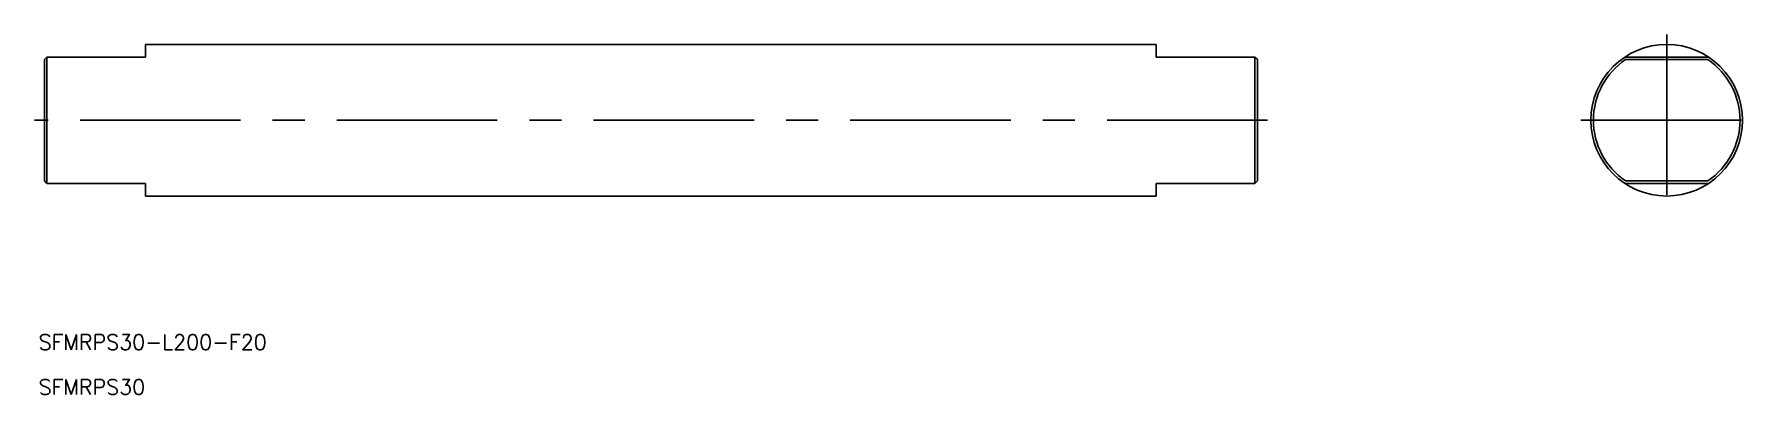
# Model space of a CAD drawing. Extents: x -323 to 17, y -54 to 17.
import ezdxf

# ---------------------------------------------------------------- set-up
doc = ezdxf.new("R2010")
doc.units = 0
doc.linetypes.add('CENTER', pattern=[50.8, 31.75, -6.35, 6.35, -6.35])
doc.layers.get('0').update_dxf_attribs({"linetype": 'CONTINUOUS'})
doc.layers.add('CENTER', color=1, linetype='CENTER')
doc.styles.get("Standard").update_dxf_attribs({"font": 'txt.shx', "height": 3, "bigfont": 'bigfont.shx'})

msp = doc.modelspace()

# ---------------------------------------------------------------- linework, layer by layer
at = {"color": 7, "linetype": 'CONTINUOUS'}
for p, q in [((-301, 15), (-101, 15)), ((-301, 15), (-301, 12.5)), ((-101, 15), (-101, 12.5)), ((-321, 12), (-320.5, 12.5)), ((-321, -12), (-321, 12)), ((-301, 12.5), (-320.5, 12.5)), ((-320.5, -12.5), (-320.5, 12.5)), ((-101, 12.5), (-81.5, 12.5)), ((-81.5, -12.5), (-81.5, 12.5)), ((-81, 12), (-81.5, 12.5)), ((-81, -12), (-81, 12)), ((-8.29, 12.5), (8.29, 12.5)), ((-8.14, 12), (8.14, 12)), ((-321, -12), (-320.5, -12.5)), ((-301, -12.5), (-320.5, -12.5)), ((-301, -15), (-301, -12.5)), ((-101, -12.5), (-81.5, -12.5)), ((-101, -15), (-101, -12.5)), ((-81, -12), (-81.5, -12.5)), ((8.29, -12.5), (-8.29, -12.5)), ((8.14, -12), (-8.14, -12)), ((-301, -15), (-101, -15))]:
    msp.add_line(p, q, dxfattribs=at)
msp.add_circle((0, 0), 15, dxfattribs=at)
for start, end in [(124.1484, 235.8516), (304.1484, 55.8516)]:
    msp.add_arc((0, 0), 14.5, start, end, dxfattribs=at)
at = {"layer": 'CENTER', "color": 1, "linetype": 'CENTER'}
for p, q in [((0, 17), (0, -17)), ((-79, 0), (-323, 0)), ((-17, 0), (17, 0))]:
    msp.add_line(p, q, dxfattribs=at)

# ---------------------------------------------------------------- texts
at = {"color": 7, "linetype": 'CONTINUOUS'}
for s, p in [('SFMRPS30-L200-F20', (-322.15, -45.43)), ('SFMRPS30', (-322.15, -54.32))]:
    msp.add_text(s, height=3, dxfattribs=at).set_placement(p)

doc.saveas('drawing.dxf')
